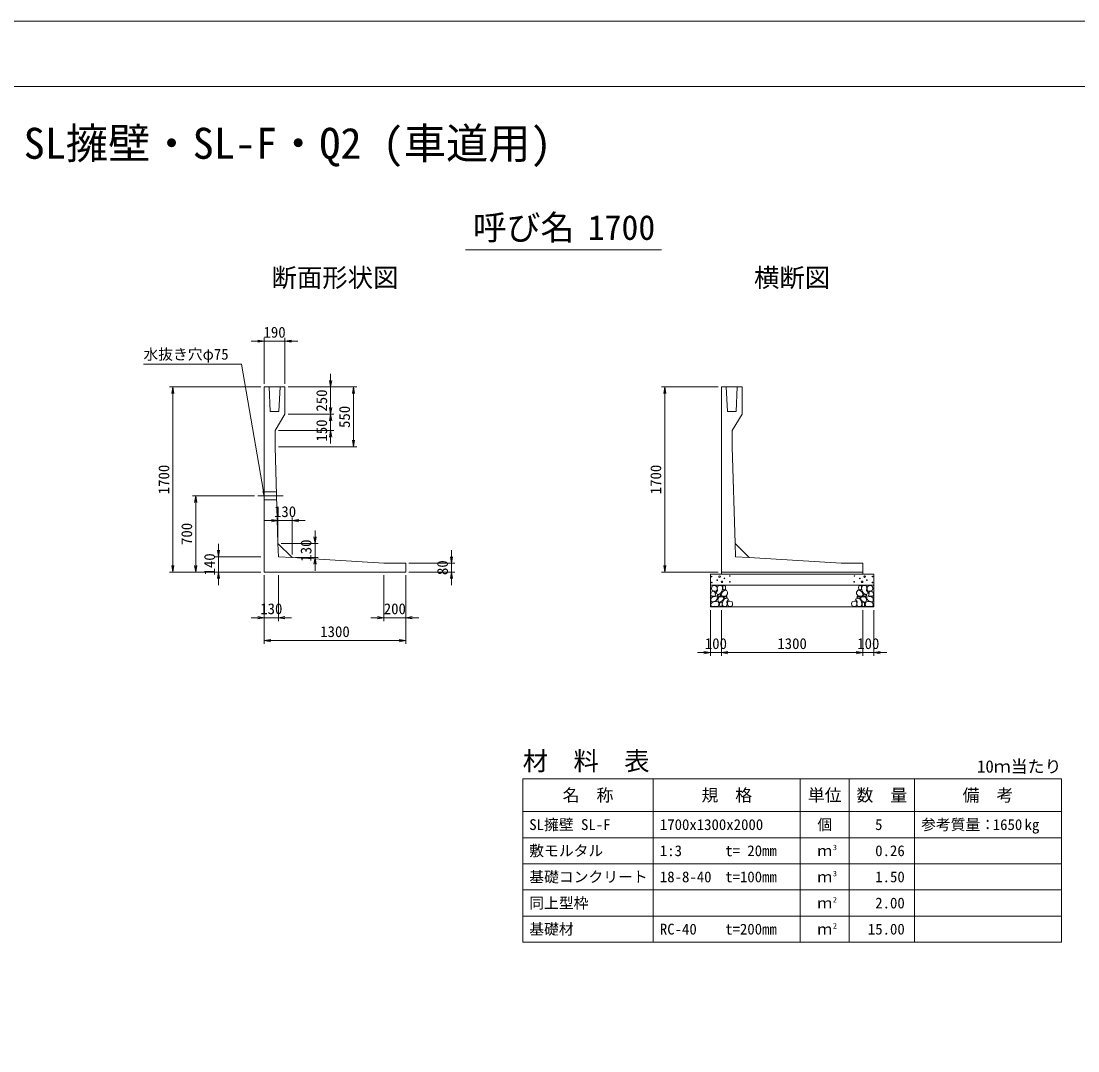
# Model space of a CAD drawing. Units: millimetres at full size, sheet at 1:40. Extents: x 0 to 25230, y 0 to 19861.
# Drawn here: x 10166 to 19876, y 8362 to 17820 of the extents above; entities that cross this region are included whole.
import ezdxf
from ezdxf.enums import TextEntityAlignment as Align

# ---------------------------------------------------------------- set-up
doc = ezdxf.new("R2010")
doc.units = ezdxf.units.MM
doc.header["$LTSCALE"] = 40
doc.linetypes.add('CHAIN', pattern=[18.5, 12, -1.5, 3.5, -1.5])
doc.linetypes.add('DASHED_SPACED', pattern=[12, 6, -6])
for name, color, linetype, lineweight in [('D-BMK', 2, 'CHAIN', 13), ('D-DCR-HCHn', 4, 'Continuous', 9), ('D-MTR-FRAM', 7, 'Continuous', 13), ('D-MTR-LINE', 7, 'Continuous', 13), ('D-STR-DIM', 7, 'Continuous', 13), ('D-STR-STRn', 1, 'Continuous', 13), ('D-STR-TXT', 7, 'Continuous', 13), ('D-TTL', 2, 'Continuous', 13), ('D-TTL-TXT', 7, 'Continuous', 13)]:
    doc.layers.add(name, color=color, linetype=linetype, lineweight=lineweight)
doc.layers.add('D-MTR', color=7, linetype='Continuous')
doc.layers.add('D-MTR-TXT', color=7, linetype='Continuous')
doc.styles.add('ＭＳ ゴシック', font='')
doc.styles.get('ＭＳ ゴシック').set_extended_font_data('MS Gothic')

# ---------------------------------------------------------------- blocks, each defined once
blk = doc.blocks.new('open_arrow')
at = {"color": 0, "linetype": 'Continuous', "lineweight": -2}
blk.add_lwpolyline([(7.5, 1.25), (0, 0), (7.5, -1.25)], dxfattribs=at)

msp = doc.modelspace()

# ---------------------------------------------------------------- linework, layer by layer
at = {"layer": 'D-BMK'}
msp.add_line((12573.37, 13460), (12340, 13460), dxfattribs=at)
at = {"layer": 'D-DCR-HCHn'}
for points in [[(16551.2, 12631.59), (16530.4, 12636.22), (16511.9, 12626.97), (16509.59, 12606.17), (16514.21, 12589.99), (16537.33, 12583.05), (16553.51, 12583.05), (16560.44, 12594.61), (16560.44, 12620.04)], [(16569.69, 12633.91), (16562.76, 12613.1), (16565.07, 12589.99), (16548.89, 12564.56), (16569.69, 12553), (16592.8, 12564.56), (16606.67, 12583.05), (16611.3, 12613.1), (16606.67, 12629.28), (16592.8, 12636.22)], [(16613.61, 12629.28), (16613.61, 12601.55), (16625.16, 12594.61), (16636.72, 12601.55), (16639.03, 12617.73), (16636.72, 12631.59), (16620.54, 12636.22)], [(17886.39, 12629.28), (17886.39, 12601.55), (17874.84, 12594.61), (17863.28, 12601.55), (17860.97, 12617.73), (17863.28, 12631.59), (17879.46, 12636.22)], [(17930.31, 12633.91), (17937.24, 12613.1), (17934.93, 12589.99), (17951.11, 12564.56), (17930.31, 12553), (17907.2, 12564.56), (17893.33, 12583.05), (17888.7, 12613.1), (17893.33, 12629.28), (17907.2, 12636.22)], [(17948.8, 12631.59), (17969.6, 12636.22), (17988.1, 12626.97), (17990.41, 12606.17), (17985.79, 12589.99), (17962.67, 12583.05), (17946.49, 12583.05), (17939.56, 12594.61), (17939.56, 12620.04)], [(16507.28, 12573.81), (16500.35, 12553), (16509.59, 12539.14), (16532.71, 12536.82), (16548.49, 12543.6), (16541.95, 12559.94), (16546.58, 12569.18), (16537.33, 12578.43), (16523.46, 12583.05)], [(16551.16, 12497.01), (16568.28, 12522.69), (16566.14, 12529.11), (16542.59, 12535.53), (16521.19, 12533.39), (16506.21, 12520.55), (16504.07, 12505.57), (16506.21, 12490.59), (16523.33, 12486.31)], [(16574.31, 12553), (16562.76, 12543.76), (16567.38, 12536.82), (16583.56, 12536.82), (16590.49, 12539.14), (16595.12, 12548.38), (16588.18, 12555.32)], [(16611.08, 12497.01), (16621.78, 12522.69), (16613.22, 12533.39), (16587.54, 12533.39), (16576.84, 12529.11), (16566.14, 12514.13), (16566.14, 12501.29), (16576.84, 12484.17), (16589.68, 12482.03)], [(16608.98, 12578.43), (16597.43, 12550.69), (16606.67, 12539.14), (16634.41, 12539.14), (16645.97, 12543.76), (16657.53, 12559.94), (16657.53, 12573.81), (16645.97, 12592.3), (16632.1, 12594.61)], [(16643.19, 12520.55), (16653.89, 12529.11), (16649.61, 12535.53), (16634.62, 12535.53), (16628.2, 12533.39), (16623.92, 12524.83), (16630.34, 12518.41)], [(17891.02, 12578.43), (17902.57, 12550.69), (17893.33, 12539.14), (17865.59, 12539.14), (17854.03, 12543.76), (17842.47, 12559.94), (17842.47, 12573.81), (17854.03, 12592.3), (17867.9, 12594.61)], [(17856.81, 12520.55), (17846.11, 12529.11), (17850.39, 12535.53), (17865.38, 12535.53), (17871.8, 12533.39), (17876.08, 12524.83), (17869.66, 12518.41)], [(17888.92, 12497.01), (17878.22, 12522.69), (17886.78, 12533.39), (17912.46, 12533.39), (17923.16, 12529.11), (17933.86, 12514.13), (17933.86, 12501.29), (17923.16, 12484.17), (17910.32, 12482.03)], [(17925.69, 12553), (17937.24, 12543.76), (17932.62, 12536.82), (17916.44, 12536.82), (17909.51, 12539.14), (17904.88, 12548.38), (17911.82, 12555.32)], [(17948.84, 12497.01), (17931.72, 12522.69), (17933.86, 12529.11), (17957.41, 12535.53), (17978.81, 12533.39), (17993.79, 12520.55), (17995.93, 12505.57), (17993.79, 12490.59), (17976.67, 12486.31)], [(17992.72, 12573.81), (17999.65, 12553), (17990.41, 12539.14), (17967.29, 12536.82), (17951.51, 12543.6), (17958.05, 12559.94), (17953.42, 12569.18), (17962.67, 12578.43), (17976.54, 12583.05)], [(16559.72, 12443.5), (16574.7, 12449.92), (16578.98, 12471.33), (16570.42, 12486.31), (16555.44, 12490.59), (16536.17, 12488.45), (16514.77, 12479.89), (16504.07, 12467.05), (16504.07, 12452.06), (16510.49, 12443.5), (16536.17, 12445.64)], [(16606.8, 12449.92), (16606.8, 12475.61), (16596.1, 12482.03), (16585.4, 12475.61), (16583.26, 12460.62), (16585.4, 12447.78), (16600.38, 12443.5)], [(16647.47, 12445.64), (16653.89, 12464.91), (16651.75, 12486.31), (16666.73, 12509.85), (16647.47, 12520.55), (16626.06, 12509.85), (16613.22, 12492.73), (16608.94, 12464.91), (16613.22, 12449.92), (16626.06, 12443.5)], [(16664.59, 12447.78), (16683.85, 12443.5), (16700.97, 12452.06), (16703.11, 12471.33), (16698.83, 12486.31), (16677.43, 12492.73), (16662.45, 12492.73), (16656.03, 12482.03), (16656.03, 12458.48)], [(17835.41, 12447.78), (17816.15, 12443.5), (17799.03, 12452.06), (17796.89, 12471.33), (17801.17, 12486.31), (17822.57, 12492.73), (17837.55, 12492.73), (17843.97, 12482.03), (17843.97, 12458.48)], [(17852.53, 12445.64), (17846.11, 12464.91), (17848.25, 12486.31), (17833.27, 12509.85), (17852.53, 12520.55), (17873.94, 12509.85), (17886.78, 12492.73), (17891.06, 12464.91), (17886.78, 12449.92), (17873.94, 12443.5)], [(17893.2, 12449.92), (17893.2, 12475.61), (17903.9, 12482.03), (17914.6, 12475.61), (17916.74, 12460.62), (17914.6, 12447.78), (17899.62, 12443.5)], [(17940.28, 12443.5), (17925.3, 12449.92), (17921.02, 12471.33), (17929.58, 12486.31), (17944.56, 12490.59), (17963.83, 12488.45), (17985.23, 12479.89), (17995.93, 12467.05), (17995.93, 12452.06), (17989.51, 12443.5), (17963.83, 12445.64)]]:
    msp.add_lwpolyline(points, close=True, dxfattribs=at)
for centre, radius in [((16510.73, 12717.43), 3), ((16583.34, 12717.43), 7.5), ((16678.13, 12723.48), 3), ((17821.87, 12723.48), 3), ((17916.66, 12717.43), 7.5), ((17989.27, 12717.43), 3), ((16511.87, 12663.92), 3), ((16562.29, 12685.76), 3), ((16606.66, 12669.97), 7.5), ((16627.71, 12701.64), 3), ((16679.27, 12669.97), 3), ((17820.73, 12669.97), 3), ((17872.29, 12701.64), 3), ((17893.34, 12669.97), 7.5), ((17937.71, 12685.76), 3), ((17988.13, 12663.92), 3)]:
    msp.add_circle(centre, radius, dxfattribs=at)
at = {"layer": 'D-MTR-FRAM'}
for p, q in [((14775, 10860), (19725, 10860)), ((14775, 10860), (14775, 9360)), ((19725, 10860), (19725, 9360)), ((14775, 9360), (19725, 9360))]:
    msp.add_line(p, q, dxfattribs=at)
at = {"layer": 'D-MTR-LINE'}
for p, q in [((15975, 10860), (15975, 9360)), ((17325, 10860), (17325, 9360)), ((17775, 10860), (17775, 9360)), ((18375, 10860), (18375, 9360)), ((14775, 10560), (19725, 10560)), ((14775, 10320), (19725, 10320)), ((14775, 10080), (19725, 10080)), ((14775, 9840), (19725, 9840)), ((14775, 9600), (19725, 9600))]:
    msp.add_line(p, q, dxfattribs=at)
at = {"layer": 'D-STR-DIM'}
for p, q in [((12280, 14880), (12710, 14880)), ((12400, 14490), (12400, 14910)), ((12590, 14490), (12590, 14910)), ((13010, 14580), (13010, 14090)), ((12370, 14460), (11530, 14460)), ((11560, 12760), (11560, 14460)), ((12620, 14460), (13040, 14460)), ((12620, 14460), (13250, 14460)), ((13220, 14460), (13220, 13910)), ((16570, 14460), (16050, 14460)), ((16080, 12760), (16080, 14460)), ((13010, 14330), (13010, 13940)), ((12620, 14210), (13040, 14210)), ((12620, 14210), (13040, 14210)), ((12530, 14060), (13040, 14060)), ((12530, 13910), (13250, 13910)), ((12310, 13460), (11740, 13460)), ((11770, 12760), (11770, 13460)), ((12776.37, 13232.18), (12406.37, 13232.18)), ((12526.37, 13052.18), (12526.37, 13262.18)), ((12656.37, 12922.18), (12656.37, 13262.18)), ((12866.37, 13142.18), (12866.37, 12772.18)), ((11980, 12640), (11980, 13020)), ((12556.37, 13022.18), (12896.37, 13022.18)), ((14120, 12640), (14120, 12960)), ((12370, 12900), (11950, 12900)), ((12686.37, 12892.18), (12896.37, 12892.18)), ((13730, 12840), (14150, 12840)), ((12370, 12760), (11530, 12760)), ((12370, 12760), (11740, 12760)), ((12370, 12760), (11950, 12760)), ((12400, 12730), (12400, 12310)), ((12400, 12730), (12400, 12100)), ((12530, 12730), (12530, 12310)), ((13500, 12730), (13500, 12310)), ((13700, 12730), (13700, 12100)), ((13700, 12730), (13700, 12310)), ((13730, 12760), (14150, 12760)), ((16570, 12760), (16050, 12760)), ((12280, 12340), (12650, 12340)), ((13820, 12340), (13380, 12340)), ((16500, 12410), (16500, 11990)), ((16600, 12410), (16600, 11990)), ((16600, 12410), (16600, 11990)), ((17900, 12410), (17900, 11990)), ((17900, 12410), (17900, 11990)), ((18000, 12410), (18000, 11990)), ((12400, 12130), (13700, 12130)), ((16720, 12020), (16380, 12020)), ((16600, 12020), (17900, 12020)), ((17780, 12020), (18120, 12020))]:
    msp.add_line(p, q, dxfattribs=at)
at = {"layer": 'D-STR-STRn'}
for p, q in [((12400, 14460), (12400, 12760)), ((12590, 14460), (12400, 14460)), ((12590, 14210), (12590, 14460)), ((16600, 14460), (16600, 12760)), ((16790, 14460), (16600, 14460)), ((16790, 14210), (16790, 14460)), ((12500, 14060), (12590, 14210)), ((16700, 14060), (16790, 14210)), ((12500, 13910), (12500, 14060)), ((16700, 13910), (16700, 14060)), ((12526.37, 13022.18), (12500, 13910)), ((16726.37, 13022.18), (16700, 13910)), ((12656.37, 12892.18), (12526.37, 13022.18)), ((16856.37, 12892.18), (16726.37, 13022.18)), ((13500, 12840), (12656.37, 12892.18)), ((13700, 12840), (13500, 12840)), ((13700, 12760), (13700, 12840)), ((17700, 12840), (16856.37, 12892.18)), ((17900, 12840), (17700, 12840)), ((17900, 12760), (17900, 12840)), ((12400, 12760), (13700, 12760)), ((16500, 12440), (16500, 12740)), ((16500, 12740), (18000, 12740)), ((16600, 12760), (17900, 12760)), ((16600, 12760), (16600, 12740)), ((17900, 12760), (17900, 12740)), ((18000, 12740), (18000, 12440)), ((16500, 12640), (18000, 12640)), ((16500, 12440), (18000, 12440))]:
    msp.add_line(p, q, dxfattribs=at)
at = {"layer": 'D-STR-STRn', "linetype": 'DASHED_SPACED'}
for p, q in [((12445, 14460), (12455, 14235)), ((12545, 14460), (12535, 14235)), ((16645, 14460), (16655, 14235)), ((16745, 14460), (16735, 14235)), ((12455, 14235), (12535, 14235)), ((16655, 14235), (16735, 14235)), ((12512.25, 13497.5), (12400, 13497.5)), ((12514.48, 13422.5), (12400, 13422.5))]:
    msp.add_line(p, q, dxfattribs=at)
at = {"layer": 'D-STR-STRn', "color": 2, "linetype": 'DASHED_SPACED'}
for p, q in [((12530, 12900), (12526.37, 13022.18)), ((16730, 12900), (16726.37, 13022.18)), ((12656.37, 12892.18), (12530, 12900)), ((16856.37, 12892.18), (16730, 12900))]:
    msp.add_line(p, q, dxfattribs=at)
at = {"layer": 'D-STR-TXT'}
msp.add_line((12190, 14670), (11290, 14670), dxfattribs=at)
msp.add_lwpolyline([(12400, 13460), (12393.16, 13499.41), (12190, 14670)], dxfattribs=at)
at = {"layer": 'D-TTL'}
for points in [[(0, 0), (25230, 0), (25230, 17820), (0, 17820)], [(600, 600), (24630, 600), (24630, 17220), (600, 17220)]]:
    msp.add_lwpolyline(points, close=True, dxfattribs=at)
at = {"layer": 'D-TTL-TXT'}
msp.add_line((14250, 15720), (16050, 15720), dxfattribs=at)

# ---------------------------------------------------------------- block references
at = {"layer": 'D-STR-DIM', "xscale": 8, "yscale": 8}
for p, rotation in [((12400, 14880), 180), ((13010, 14460), 90), ((11560, 14460), 270), ((13220, 14460), 270), ((16080, 14460), 270), ((13010, 14210), 90), ((13010, 14210), 270), ((13010, 14060), 270), ((13220, 13910), 90), ((11770, 13460), 270), ((12526.37, 13232.18), 180), ((12866.37, 13022.18), 90), ((11980, 12900), 90), ((11560, 12760), 90), ((11770, 12760), 90), ((12866.37, 12892.18), 270), ((14120, 12840), 90), ((16080, 12760), 90), ((11980, 12760), 270), ((14120, 12760), 270), ((12400, 12340), 180), ((13500, 12340), 180), ((13700, 12130), 180), ((16500, 12020), 180), ((17900, 12020), 180), ((17900, 12020), 180)]:
    msp.add_blockref('open_arrow', p, dxfattribs=dict(at, rotation=rotation))
for p in [(12590, 14880), (12656.37, 13232.18), (12530, 12340), (13700, 12340), (12400, 12130), (16600, 12020), (16600, 12020), (18000, 12020)]:
    msp.add_blockref('open_arrow', p, dxfattribs=at)
at = {"layer": 'D-STR-TXT', "xscale": 5.33, "yscale": 5.33, "rotation": 99.8}
msp.add_blockref('open_arrow', (12400, 13460), dxfattribs=at)

# ---------------------------------------------------------------- texts
at = {"layer": 'D-MTR', "style": 'ＭＳ ゴシック'}
msp.add_text('材\u3000料\u3000表', height=170.9, dxfattribs=at).set_placement((14775, 10887.23), align=Align.BOTTOM_LEFT)
msp.add_text('10ｍ当たり', height=113.9, dxfattribs=at).set_placement((19725, 10883.15), align=Align.BOTTOM_RIGHT)
at = {"layer": 'D-MTR-TXT', "style": 'ＭＳ ゴシック'}
for s, height, p in [('名\u3000称', 113.9, (15375, 10710)), ('規\u3000格', 113.9, (16650, 10710)), ('単位', 113.9, (17550, 10710)), ('数\u3000量', 113.9, (18075, 10710)), ('備\u3000考', 113.9, (19050, 10710)), ('個', 99.69, (17550, 10440)), ('ｍ', 99.69, (17550, 10200)), ('ｍ', 99.69, (17550, 9960)), ('ｍ', 99.69, (17550, 9720)), ('ｍ', 99.69, (17550, 9480))]:
    msp.add_text(s, height=height, dxfattribs=at).set_placement(p, align=Align.MIDDLE_CENTER)
for s, p in [('SL擁壁 SL-F', (14835, 10440)), ('1700x1300x2000', (16035, 10440)), ('参考質量：    kg', (18435, 10440)), ('敷モルタル', (14835, 10200)), ('1:3', (16035, 10200)), ('t= 20mm', (16635, 10200)), ('基礎コンクリート', (14835, 9960)), ('18-8-40', (16035, 9960)), ('t=100mm', (16635, 9960)), ('同上型枠', (14835, 9720)), ('基礎材', (14835, 9480)), ('RC-40', (16035, 9480)), ('t=200mm', (16635, 9480))]:
    msp.add_text(s, height=99.69, dxfattribs=at).set_placement(p, align=Align.MIDDLE_LEFT)
for s, p in [('5', (18080.33, 10440)), ('1650', (19365, 10440)), ('0.26', (18285, 10200)), ('1.50', (18285, 9960)), ('2.00', (18285, 9720)), ('15.00', (18285, 9480))]:
    msp.add_text(s, height=99.69, dxfattribs=at).set_placement(p, align=Align.MIDDLE_RIGHT)
for s, p in [('3', (17625, 10190.44)), ('3', (17625, 9950.44)), ('2', (17625, 9710.44)), ('2', (17625, 9470.44))]:
    msp.add_text(s, height=49.84, dxfattribs=at).set_placement(p, align=Align.BOTTOM_LEFT)
at = {"layer": 'D-STR-DIM', "style": 'ＭＳ ゴシック'}
for s, p in [('190', (12495, 14962.5)), ('130', (12591.37, 13314.68)), ('130', (12465, 12422.5)), ('200', (13600, 12422.5)), ('1300', (13050, 12212.5)), ('100', (16550, 12102.5)), ('1300', (17250, 12102.5)), ('100', (17950, 12102.5))]:
    msp.add_text(s, height=99.69, dxfattribs=at).set_placement(p, align=Align.MIDDLE_CENTER)
for s, p in [('250', (12927.5, 14335)), ('550', (13137.5, 14185)), ('150', (12927.5, 14060)), ('1700', (11477.5, 13610)), ('1700', (15997.5, 13610)), ('700', (11687.5, 13110)), ('130', (12783.87, 12957.18)), ('140', (11897.5, 12830)), ('80', (14037.5, 12800))]:
    msp.add_text(s, height=99.69, rotation=90, dxfattribs=at).set_placement(p, align=Align.MIDDLE_CENTER)
at = {"layer": 'D-STR-TXT', "style": 'ＭＳ ゴシック'}
msp.add_text('水抜き穴φ75', height=99.69, dxfattribs=at).set_placement((11290, 14680.88), align=Align.BOTTOM_LEFT)
at = {"layer": 'D-TTL-TXT', "style": 'ＭＳ ゴシック'}
for s, height, p in [('SL擁壁・SL-F・Q2 (車道用)', 284.8, (12615, 16470)), ('呼び名', 227.9, (14782.5, 15742.5)), ('1700', 227.9, (15682.5, 15742.5)), ('断面形状図', 170.9, (13050, 15327.23)), ('横断図', 170.9, (17250, 15327.23))]:
    msp.add_text(s, height=height, dxfattribs=at).set_placement(p, align=Align.BOTTOM_CENTER)

doc.saveas('drawing.dxf')
